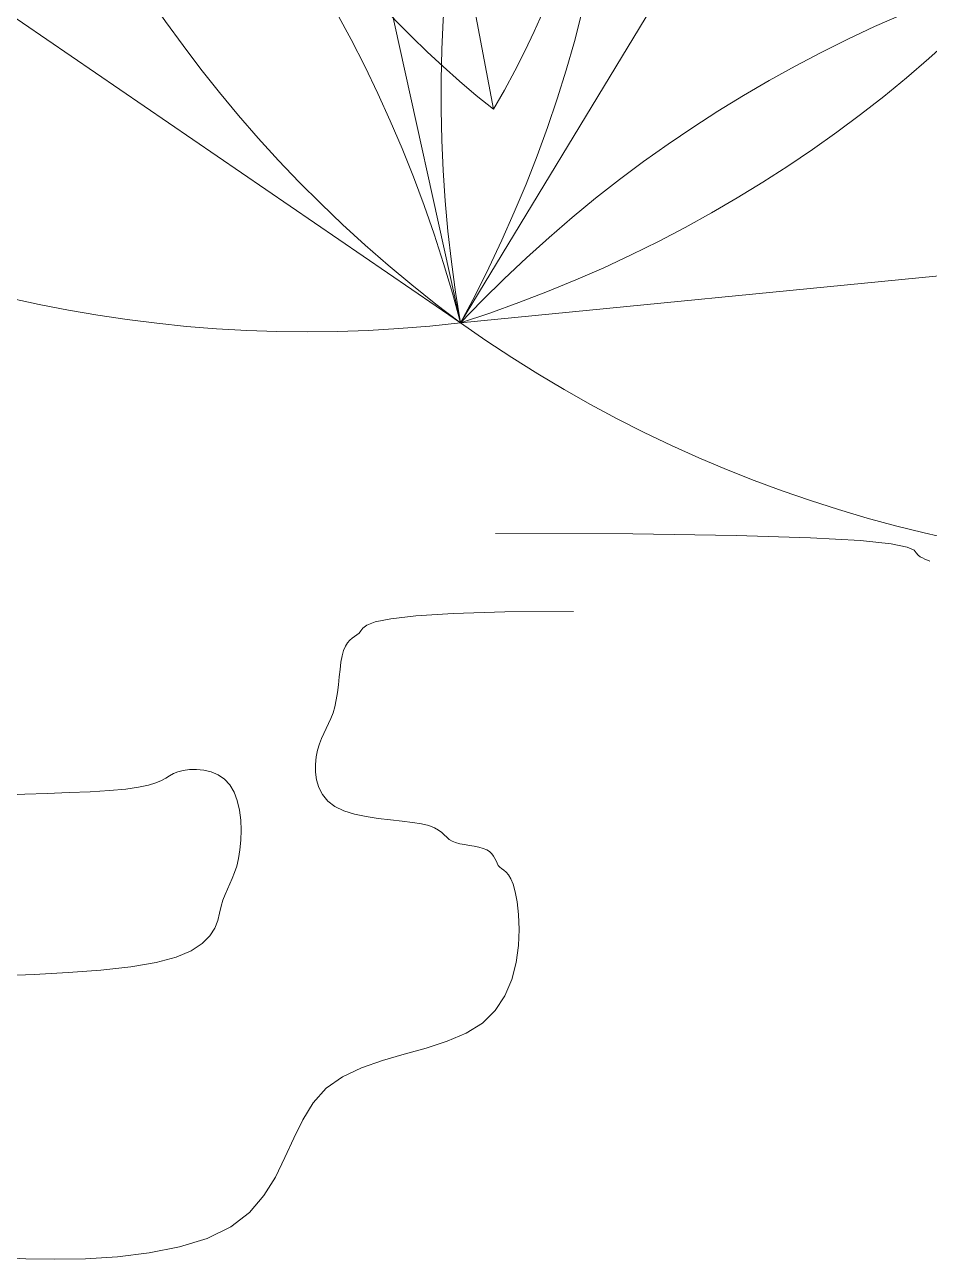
# Model space of a CAD drawing. Header units: millimetres. Extents: x 42 to 552, y 43 to 535.
# Drawn here: x 284.7164 to 284.7645, y 504.3674 to 504.4331 of the extents above; entities that cross this region are included whole.
import ezdxf

# ---------------------------------------------------------------- set-up
doc = ezdxf.new("R2010")
doc.units = ezdxf.units.MM
doc.header["$LTSCALE"] = 0.75
doc.header["$MEASUREMENT"] = 0
doc.layers.add('Gramado', color=9, linetype='Continuous', lineweight=0)

# ---------------------------------------------------------------- blocks, each defined once
blk = doc.blocks.new('arbusto7vista')
for p, q in [((-0.4946005522398309, 0.593919276521035), (-0.4545351143242442, 0.412732644589326)), ((-0.3583632501529905, 0.5714298639977216), (-0.4545351143242158, 0.412732644589326)), ((-0.6076497003231225, 0.5175646934127229), (-0.4545351143242442, 0.412732644589326)), ((-0.2698612704053005, 0.4308821977067083), (-0.4545351143240737, 0.4127326445886155)), ((-0.4361914540883731, 0.3902741822651876), (-0.4508227852010691, 0.3903350123610636)), ((-0.4251906772698248, 0.3901079133364931), (-0.4361914540883731, 0.3902741822651876)), ((-0.4172956208136611, 0.3898605376132878), (-0.4251906772698248, 0.3901079133364931)), ((-0.4119814507880619, 0.3895563871339647), (-0.4172956208136611, 0.3898605376132878)), ((-0.4087233332613209, 0.3892197939368316), (-0.4119814507880619, 0.3895563871339647)), ((-0.4069964343016181, 0.3888750900602531), (-0.4087233332613209, 0.3892197939368316)), ((-0.4062759199771619, 0.3885466075425654), (-0.4069964343016181, 0.3888750900602531)), ((-0.4060369563562176, 0.3882586784221189), (-0.4062759199771619, 0.3885466075425654)), ((-0.4058439852968263, 0.3880293264818704), (-0.4060369563562176, 0.3882586784221189)), ((-0.4056185518161897, 0.3878513424831453), (-0.4058439852968263, 0.3880293264818704)), ((-0.4053714767214274, 0.3877112089318473), (-0.4056185518161897, 0.3878513424831453)), ((-0.4051135808196022, 0.3875954083339082), (-0.4053714767214274, 0.3877112089318473)), ((-0.4048556849177771, 0.3874904231952456), (-0.4051135808196022, 0.3875954083339082)), ((-0.4046086098229864, 0.3873827360218058), (-0.4048556849177771, 0.3874904231952456)), ((-0.4619615657172176, 0.3812512514611655), (-0.4636181405247726, 0.3809146772505585)), ((-0.4592877817949272, 0.3815553847840079), (-0.4619615657172176, 0.3812512514611655)), ((-0.4553316647539702, 0.3818027465532339), (-0.4592877817949272, 0.3815553847840079)), ((-0.4498280905905006, 0.3819690061030485), (-0.4553316647539702, 0.3818027465532339)), ((-0.4425119353006721, 0.3820298327676142), (-0.4498280905905006, 0.3819690061030485)), ((-0.4651358502974858, 0.3799536159504129), (-0.4653288377297997, 0.3797224745233905)), ((-0.4649401588110322, 0.3802415288293588), (-0.4651358502974858, 0.3799536159504129)), ((-0.4645226302214098, 0.3805699928180246), (-0.4649401588110322, 0.3802415288293588)), ((-0.4636181405247726, 0.3809146772505585), (-0.4645226302214098, 0.3805699928180246)), ((-0.4665643180208292, 0.3786883993671069), (-0.466789770628651, 0.3783355918007629)), ((-0.4663172219626119, 0.3789601010539627), (-0.4665643180208292, 0.3786883993671069)), ((-0.4660593041792254, 0.3791750281371975), (-0.4663172219626119, 0.3789601010539627)), ((-0.4658013863958672, 0.3793575118926213), (-0.4660593041792254, 0.3791750281371975)), ((-0.4655542903376499, 0.3795318835960728), (-0.4658013863958672, 0.3793575118926213)), ((-0.4653288377297997, 0.3797224745233905), (-0.4655542903376499, 0.3795318835960728)), ((-0.4671360657578134, 0.3772978949702974), (-0.4672569078200581, 0.3766157094185019)), ((-0.4669827580609933, 0.3778773470791066), (-0.4671360657578134, 0.3772978949702974)), ((-0.466789770628651, 0.3783355918007629), (-0.4669827580609933, 0.3778773470791066)), ((-0.4673561055138293, 0.3758578254118703), (-0.4674444801052857, 0.3750512779385389)), ((-0.4672569078200581, 0.3766157094185019), (-0.4673561055138293, 0.3758578254118703)), ((-0.4674444801052857, 0.3750512779385389), (-0.4675328528605291, 0.3742231019866864)), ((-0.4676320450456615, 0.3734003325444633), (-0.4677528779268414, 0.3726100046000056)), ((-0.4675328528605291, 0.3742231019866864), (-0.4676320450456615, 0.3734003325444633)), ((-0.4679061727701708, 0.3718791531414922), (-0.4680991438295905, 0.371226702731775)), ((-0.4677528779268414, 0.3726100046000056), (-0.4679061727701708, 0.3718791531414922)), ((-0.4683245773101987, 0.37063913623264), (-0.468571652404961, 0.3700948260805461)), ((-0.4680991438295905, 0.371226702731775), (-0.4683245773101987, 0.37063913623264)), ((-0.4688295483068146, 0.3695721447119951), (-0.4690874442086397, 0.3690494645634601)), ((-0.468571652404961, 0.3700948260805461), (-0.4688295483068146, 0.3695721447119951)), ((-0.4695599527840386, 0.3679175976723741), (-0.4697529238434299, 0.3672651558027837)), ((-0.469334519303402, 0.3685051580714287), (-0.4695599527840386, 0.3679175976723741)), ((-0.4690874442086397, 0.3690494645634601), (-0.469334519303402, 0.3685051580714287)), ((-0.4697529238434299, 0.3672651558027837), (-0.4699008079772113, 0.3665343152227649)), ((-0.4699008079772113, 0.3665343152227649), (-0.469983765891385, 0.365743999986833)), ((-0.469983765891385, 0.365743999986833), (-0.4699801545946798, 0.3649212444731376)), ((-0.4699801545946798, 0.3649212444731376), (-0.4698683310958245, 0.3640930830598421)), ((-0.4698683310958245, 0.3640930830598421), (-0.4696266524034627, 0.3632865501250677)), ((-0.1187378950219795, 0.3640354071170862), (-0.1193330655768818, 0.3637776677479394)), ((-0.1182725814967966, 0.3642931464862471), (-0.1187378950219795, 0.3640354071170862)), ((-0.1178721974045516, 0.3645400716161333), (-0.1182725814967966, 0.3642931464862471)), ((-0.1174718151485195, 0.3647653682674985), (-0.1178721974045516, 0.3645400716161333)), ((-0.1170065071319755, 0.3649582222010679), (-0.1174718151485195, 0.3647653682674985)), ((-0.1164275775808221, 0.3651069180926214), (-0.1170065071319755, 0.3649582222010679)), ((-0.115751258011727, 0.365196136278243), (-0.1164275775808221, 0.3651069180926214)), ((-0.1150100117639852, 0.3652096560090143), (-0.115751258011727, 0.365196136278243)), ((-0.1142363021769484, 0.365131256536074), (-0.1150100117639852, 0.3652096560090143)), ((-0.1134625925899115, 0.3649447171105038), (-0.1142363021769484, 0.365131256536074)), ((-0.1127213463421697, 0.364633816983428), (-0.1134625925899115, 0.3649447171105038)), ((-0.1120450267730746, 0.3641823354059568), (-0.1127213463421697, 0.364633816983428)), ((-0.1114660972219212, 0.3635740516292003), (-0.1120450267730746, 0.3641823354059568)), ((-0.4696266524034627, 0.3632865501250677), (-0.4692334755263232, 0.3625286800469638)), ((-0.1285609432998172, 0.3627395021509869), (-0.1309154828099963, 0.3626511877445182)), ((-0.1263200282315609, 0.3628386317117389), (-0.1285609432998172, 0.3627395021509869)), ((-0.1242847185967833, 0.3629593903610271), (-0.1263200282315609, 0.3628386317117389)), ((-0.1225469953871254, 0.3631125920331186), (-0.1242847185967833, 0.3629593903610271)), ((-0.1211726881626873, 0.363305445966688), (-0.1225469953871254, 0.3631125920331186)), ((-0.1201230207582, 0.363530742618039), (-0.1211726881626873, 0.363305445966688)), ((-0.1193330655768818, 0.3637776677479394), (-0.1201230207582, 0.363530742618039)), ((-0.111009806927143, 0.3628017564653305), (-0.1114660972219212, 0.3635740516292003)), ((-0.1106725487234996, 0.3618942869706956), (-0.111009806927143, 0.3628017564653305)), ((-0.4692334755263232, 0.3625286800469638), (-0.4686671574731065, 0.361846507203694)), ((-0.4686671574731065, 0.361846507203694), (-0.4679060552525129, 0.3612670659733794)), ((-0.1332916657705425, 0.3625628745580656), (-0.1355975111898715, 0.3624637486573619)), ((-0.1309154828099963, 0.3626511877445182), (-0.1332916657705425, 0.3625628745580656)), ((-0.1104435013448892, 0.3608894917627055), (-0.1106725487234996, 0.3618942869706956)), ((-0.4679060552525129, 0.3612670659733794), (-0.4669411508367034, 0.3608092803597316)), ((-0.4669411508367034, 0.3608092803597316), (-0.4658139260519363, 0.3604596328686824)), ((-0.4658139260519363, 0.3604596328686824), (-0.4645784876877883, 0.3601964956316976)), ((-0.4645784876877883, 0.3601964956316976), (-0.4632889425339783, 0.3599982407802571)), ((-0.1103118435251531, 0.3598252194587701), (-0.1104435013448892, 0.3608894917627055)), ((-0.4632889425339783, 0.3599982407802571), (-0.4619993973801968, 0.3598432404458407)), ((-0.4619993973801968, 0.3598432404458407), (-0.4607639590160488, 0.3597098667599283)), ((-0.4607639590160488, 0.3597098667599283), (-0.4596367342312533, 0.3595764918539999)), ((-0.4596367342312533, 0.3595764918539999), (-0.4586718298154722, 0.3594214878595352)), ((-0.4586718298154722, 0.3594214878595352), (-0.4579080223165874, 0.3592286339259658)), ((-0.4579080223165874, 0.3592286339259658), (-0.4573227673154463, 0.3590033372746149)), ((-0.4573227673154463, 0.3590033372746149), (-0.456878190151059, 0.3587564121447144)), ((-0.456878190151059, 0.3587564121447144), (-0.4565364161624643, 0.3584986727755677)), ((-0.1102667539981894, 0.3587393186763137), (-0.1103118435251531, 0.3598252194587701)), ((-0.1102974114978963, 0.357669638032732), (-0.1102667539981894, 0.3587393186763137)), ((-0.4565364161624643, 0.3584986727755677), (-0.4562595706887294, 0.3582409334064067)), ((-0.4562595706887294, 0.3582409334064067), (-0.4560097790688928, 0.3579940082765205)), ((-0.4560097790688928, 0.3579940082765205), (-0.4557491666419651, 0.3577687116251553)), ((-0.4557491666419651, 0.3577687116251553), (-0.4554398587470132, 0.3575758576916002)), ((-0.4554398587470132, 0.3575758576916002), (-0.4550539002552796, 0.3574226560195086)), ((-0.4550539002552796, 0.3574226560195086), (-0.4546030141668211, 0.3573018973702204)), ((-0.110392994758115, 0.3566540261454492), (-0.1102974114978963, 0.357669638032732)), ((-0.4546030141668211, 0.3573018973702204), (-0.4541088430138416, 0.3572027678094685)), ((-0.4541088430138416, 0.3572027678094685), (-0.4535930293286299, 0.3571144534029855)), ((-0.4535930293286299, 0.3571144534029855), (-0.4530772156434182, 0.3570261402165329)), ((-0.4530772156434182, 0.3570261402165329), (-0.452583044490467, 0.3569270143158434)), ((-0.452583044490467, 0.3569270143158434), (-0.4521321584019802, 0.3568062617666357)), ((-0.4521321584019802, 0.3568062617666357), (-0.4517461999102466, 0.3566530686346709)), ((-0.4517461999102466, 0.3566530686346709), (-0.451440499180535, 0.3564602255796103)), ((-0.451440499180535, 0.3564602255796103), (-0.4512051369101187, 0.3562349416367567)), ((-0.4512051369101187, 0.3562349416367567), (-0.4510238814293928, 0.3559880304354124)), ((-0.1105426825127438, 0.355730331631861), (-0.110392994758115, 0.3566540261454492)), ((-0.4510238814293928, 0.3559880304354124), (-0.4508805010686672, 0.3557303056048084)), ((-0.4508805010686672, 0.3557303056048084), (-0.4507587641583086, 0.3554725807741903)), ((-0.4507587641583086, 0.3554725807741903), (-0.4506424390286554, 0.355225669572846)), ((-0.4506424390286554, 0.355225669572846), (-0.4505152940100174, 0.3550003856300066)), ((-0.4505152940100174, 0.3550003856300066), (-0.4503610974327614, 0.3548075425749317)), ((-0.4503610974327614, 0.3548075425749317), (-0.4501681263733417, 0.3546489424758335)), ((-0.1109610870527717, 0.3542235781279999), (-0.1107356535721635, 0.3549255892259424)), ((-0.1107356535721635, 0.3549255892259424), (-0.1105426825127438, 0.355730331631861)), ((-0.4501681263733417, 0.3546489424758335), (-0.4499426928927051, 0.3544903411567191)), ((-0.4499426928927051, 0.3544903411567191), (-0.4496956177979428, 0.3542884828805484)), ((-0.4496956177979428, 0.3542884828805484), (-0.4494377218961176, 0.3540001119102669)), ((-0.4494377218961176, 0.3540001119102669), (-0.4491798259942925, 0.3535819725088487)), ((-0.4491798259942925, 0.3535819725088487), (-0.4489327508995302, 0.3529908089392251)), ((-0.1114660580493876, 0.3530196111234147), (-0.111208162147534, 0.3535972636548763)), ((-0.111208162147534, 0.3535972636548763), (-0.1109610870527717, 0.3542235781279999)), ((-0.4489327508995302, 0.3529908089392251), (-0.4487073174188936, 0.3521833654643842)), ((-0.4487073174188936, 0.3521833654643842), (-0.4485143463594738, 0.3511163863472433)), ((-0.111971029045975, 0.3519021531528637), (-0.1117239539512127, 0.3524635858504581)), ((-0.1117239539512127, 0.3524635858504581), (-0.1114660580493876, 0.3530196111234147)), ((-0.4485143463594738, 0.3511163863472433), (-0.4483700693144215, 0.3497664414477839)), ((-0.112389433586003, 0.3506549267511616), (-0.1121964625265832, 0.3513082783474744)), ((-0.1121964625265832, 0.3513082783474744), (-0.111971029045975, 0.3519021531528637)), ((-0.4483700693144215, 0.3497664414477839), (-0.448312361021209, 0.3481894030138193)), ((-0.1127573459229438, 0.3491337473481906), (-0.1125544515059005, 0.3499240752926482)), ((-0.1125544515059005, 0.3499240752926482), (-0.112389433586003, 0.3506549267511616)), ((-0.1136014031503976, 0.347482801954115), (-0.1130792765626438, 0.3483109779059674)), ((-0.1130792765626438, 0.3483109779059674), (-0.1127573459229438, 0.3491337473481906)), ((-0.448312361021209, 0.3481894030138193), (-0.4483845070033396, 0.3464609688901987)), ((-0.1144048854116875, 0.3466762544807978), (-0.1136014031503976, 0.347482801954115)), ((-0.4483845070033396, 0.3464609688901987), (-0.4486297927844021, 0.3446568369217573)), ((-0.1171805558566348, 0.3452361849223564), (-0.1155708830719391, 0.345918370474152)), ((-0.1155708830719391, 0.345918370474152), (-0.1144048854116875, 0.3466762544807978)), ((-0.4486297927844021, 0.3446568369217573), (-0.4490915038879564, 0.3428527049533017)), ((-0.1220176911166959, 0.3441989386597868), (-0.1193150634912286, 0.3446567328135473)), ((-0.1193150634912286, 0.3446567328135473), (-0.1171805558566348, 0.3452361849223564)), ((-0.1359663917469618, 0.343232888985753), (-0.132300663632634, 0.3433878881001391)), ((-0.132300663632634, 0.3433878881001391), (-0.1286565789686165, 0.3435861441715957)), ((-0.1286565789686165, 0.3435861441715957), (-0.1251802255362406, 0.343849285068643)), ((-0.1251802255362406, 0.343849285068643), (-0.1220176911166959, 0.3441989386597868)), ((-0.4490915038879564, 0.3428527049533017), (-0.4498129258374775, 0.3411242708296811)), ((-0.4498129258374775, 0.3411242708296811), (-0.4508373441566107, 0.3395472323957307)), ((-0.4508373441566107, 0.3395472323957307), (-0.4522080443688026, 0.3381972874962571)), ((-0.4522080443688026, 0.3381972874962571), (-0.4539448657680509, 0.3371240001745548)), ((-0.4539448657680509, 0.3371240001745548), (-0.4559738627297918, 0.3362723992677275)), ((-0.4581976433998705, 0.3355613798112813), (-0.4605188159240754, 0.3349098368407653)), ((-0.4559738627297918, 0.3362723992677275), (-0.4581976433998705, 0.3355613798112813)), ((-0.4628399884483088, 0.3342366653917139), (-0.4650637691183874, 0.3334607604996762)), ((-0.4605188159240754, 0.3349098368407653), (-0.4628399884483088, 0.3342366653917139)), ((-0.4670927660801283, 0.3325010172001868), (-0.4688295874793766, 0.3312763305287802)), ((-0.4650637691183874, 0.3334607604996762), (-0.4670927660801283, 0.3325010172001868)), ((-0.4688295874793766, 0.3312763305287802), (-0.4702129125020633, 0.3297335316957373)), ((-0.4702129125020633, 0.3297335316957373), (-0.4713257044944896, 0.3279311966104217)), ((-0.4713257044944896, 0.3279311966104217), (-0.4722869978431277, 0.3259558373569149)), ((-0.4722869978431277, 0.3259558373569149), (-0.4732158269343074, 0.3238939660193125)), ((-0.4732158269343074, 0.3238939660193125), (-0.4742312261544726, 0.3218320946817101)), ((-0.4742312261544726, 0.3218320946817101), (-0.4754522298900383, 0.3198567354281892)), ((-0.4754522298900383, 0.3198567354281892), (-0.47699787252742, 0.3180544003428736)), ((-0.47699787252742, 0.3180544003428736), (-0.4789871884530328, 0.3165116015098448)), ((-0.4789871884530328, 0.3165116015098448), (-0.4814968286461578, 0.3152941241787772)), ((-0.4844339104578808, 0.3143848462616745), (-0.4876631678320678, 0.3137459188361191)), ((-0.4814968286461578, 0.3152941241787772), (-0.4844339104578808, 0.3143848462616745)), ((-0.5007966318323724, 0.3131367356011197), (-0.5034577761779815, 0.3132818267970947)), ((-0.4977513327688996, 0.3130727502846185), (-0.5007966318323724, 0.3131367356011197)), ((-0.4944571450436399, 0.3131277197700086), (-0.4977513327688996, 0.3130727502846185)), ((-0.4910493347126703, 0.3133394929797078), (-0.4944571450436399, 0.3131277197700086)), ((-0.4876631678320678, 0.3137459188361191), (-0.4910493347126703, 0.3133394929797078))]:
    blk.add_line(p, q)
for centre, start, end in [((-0.3703574326149806, 0.5263697982465914), 151.4676105058095, 233.4704894959672), ((-0.5787782339490946, 0.4802821228638123), 331.4676105058073, 53.47048949596487), ((-0.3151736800507479, 0.4367675239629421), 107.7823411702163, 189.7852201603738), ((-0.4977246844264869, 0.5473949846241055), 287.782341170213, 9.78522016037135), ((-0.5913870863194006, 0.3770840464358827), 14.60052126253937, 96.60340025269669), ((-0.4707977283279661, 0.5532132915661947), 194.600521262541, 276.6034002526983), ((-0.3517593858026373, 0.315591333005159), 54.61150502744244, 136.6143840176003), ((-0.3726369989267653, 0.5280235092901933), 234.6115050274406, 316.614384017598)]:
    blk.add_arc(centre, 0.141418827562914, start, end)
blk = doc.blocks.new('arbusto8vista')
blk.add_line((-0.8993519859491528, 0.1351889034570206), (-0.8747826933612544, 0.004940552307786561))
for centre, start, end in [((-0.8121543468213304, 0.08419587981890686), 149.6809803051496, 231.6838592953082), ((-0.9619803324890199, 0.0559335759458861), 329.6809803051482, 51.68385929530594)]:
    blk.add_arc(centre, 0.1010134482592243, start, end)

msp = doc.modelspace()

# ---------------------------------------------------------------- block references
at = {"layer": 'Gramado', "xscale": 0.5, "yscale": 0.5, "zscale": 0.5}
for name, p in [('arbusto8vista', (285.1786968494112, 504.4260773757332)), ('arbusto7vista', (284.7830141843067, 504.2108161244648)), ('arbusto7vista', (284.9668234563735, 504.2108161244648))]:
    msp.add_blockref(name, p, dxfattribs=at)

doc.saveas('drawing.dxf')
